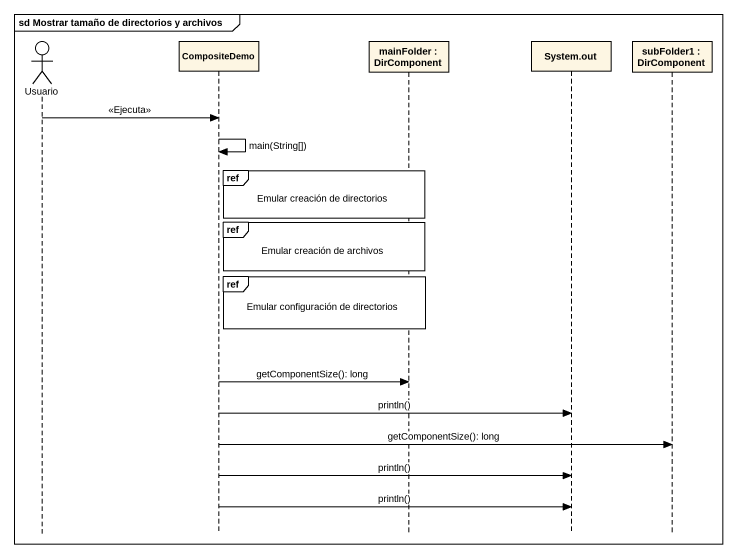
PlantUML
@startuml
mainframe sd Mostrar tamaño de directorios y archivos
hide footbox
actor Usuario
participant CompositeDemo
participant "mainFolder : DirComponent" as mainFolder
participant "System.out" as System_out
participant "subFolder1 : DirComponent" as subFolder1

Usuario -> CompositeDemo : <<Ejecuta>>
CompositeDemo -> CompositeDemo : main(String[])
ref over mainFolder : Emular creación de directorios
ref over mainFolder : Emular creación de archivos
ref over mainFolder : Emular configuración de directorios
CompositeDemo -> mainFolder : getComponentSize(): long
CompositeDemo -> System_out : println()
CompositeDemo -> subFolder1 : getComponentSize(): long
CompositeDemo -> System_out : println()
CompositeDemo -> System_out : println()
@enduml
